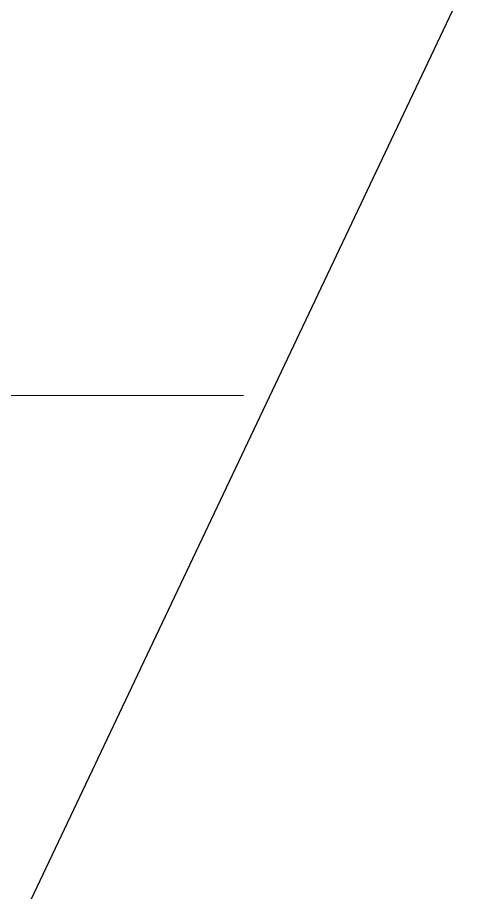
# Model space of a CAD drawing. Header units: metres. Extents: x 0 to 105485, y 0 to 425721.
# Drawn here: x 104757.322 to 104758.356, y 425212.969 to 425214.947 of the extents above; entities that cross this region are included whole.
import ezdxf

# ---------------------------------------------------------------- set-up
doc = ezdxf.new("R2010")
doc.units = ezdxf.units.M
doc.header["$MEASUREMENT"] = 0
doc.layers.add('B-XX-MO-ONDERZOEK_SONDERING-G', color=90, linetype='Continuous', lineweight=18)
doc.layers.add('GIS-WEGVAKKEN', color=2, linetype='Continuous')

msp = doc.modelspace()

# ---------------------------------------------------------------- linework, layer by layer
at = {"layer": 'B-XX-MO-ONDERZOEK_SONDERING-G', "color": 0, "true_color": 0xd62828}
for points in [[(104757.2977, 425214.092, -14.792), (104757.3264, 425214.092, -14.802), (104757.3619, 425214.092, -14.812), (104757.3911, 425214.092, -14.822), (104757.4122, 425214.092, -14.832), (104757.4333, 425214.092, -14.842), (104757.4297, 425214.092, -14.852), (104757.425, 425214.092, -14.862), (104757.417, 425214.092, -14.872), (104757.4058, 425214.092, -14.881), (104757.393, 425214.092, -14.891), (104757.3819, 425214.092, -14.901), (104757.3691, 425214.092, -14.911), (104757.3607, 425214.092, -14.921), (104757.3524, 425214.092, -14.931), (104757.3408, 425214.092, -14.941), (104757.336, 425214.092, -14.951), (104757.334, 425214.092, -14.961), (104757.33, 425214.092, -14.971), (104757.3272, 425214.092, -14.981), (104757.3252, 425214.092, -14.991), (104757.3232, 425214.092, -15.001), (104757.3188, 425214.092, -15.011)], [(104757.3159, 425214.092, -15.328), (104757.3284, 425214.092, -15.338), (104757.3563, 425214.092, -15.348), (104757.3867, 425214.092, -15.358), (104757.4154, 425214.092, -15.368), (104757.4373, 425214.092, -15.378), (104757.4533, 425214.092, -15.388), (104757.4868, 425214.092, -15.398), (104757.5043, 425214.092, -15.408), (104757.5207, 425214.092, -15.418), (104757.5355, 425214.092, -15.428), (104757.5422, 425214.092, -15.438), (104757.5438, 425214.092, -15.448), (104757.5433, 425214.092, -15.458), (104757.5436, 425214.092, -15.467), (104757.544, 425214.092, -15.477), (104757.5446, 425214.092, -15.487), (104757.5769, 425214.092, -15.497), (104757.6045, 425214.092, -15.507), (104757.6376, 425214.092, -15.517), (104757.6687, 425214.092, -15.527), (104757.699, 425214.092, -15.537), (104757.7265, 425214.092, -15.547), (104757.7485, 425214.092, -15.557), (104757.7628, 425214.092, -15.567), (104757.7728, 425214.092, -15.577), (104757.784, 425214.092, -15.587), (104757.8079, 425214.092, -15.597), (104757.8203, 425214.092, -15.607), (104757.8279, 425214.092, -15.616), (104757.8334, 425214.092, -15.626), (104757.8315, 425214.092, -15.636), (104757.8155, 425214.092, -15.646), (104757.7944, 425214.092, -15.656), (104757.7616, 425214.092, -15.666), (104757.7253, 425214.092, -15.676), (104757.6799, 425214.092, -15.686), (104757.6599, 425214.092, -15.696), (104757.6472, 425214.092, -15.706), (104757.6348, 425214.092, -15.716), (104757.6276, 425214.092, -15.726), (104757.6172, 425214.092, -15.736), (104757.6148, 425214.092, -15.746), (104757.6151, 425214.092, -15.755), (104757.6154, 425214.092, -15.765), (104757.6163, 425214.092, -15.775), (104757.6184, 425214.092, -15.785), (104757.6316, 425214.092, -15.795), (104757.6484, 425214.092, -15.805), (104757.6655, 425214.092, -15.815), (104757.6799, 425214.092, -15.825), (104757.6918, 425214.092, -15.835), (104757.7018, 425214.092, -15.845), (104757.7114, 425214.092, -15.855), (104757.7182, 425214.092, -15.865), (104757.7222, 425214.092, -15.875), (104757.7202, 425214.092, -15.885), (104757.7222, 425214.092, -15.894), (104757.7226, 425214.092, -15.904), (104757.7224, 425214.092, -15.914), (104757.7224, 425214.092, -15.924), (104757.7224, 425214.092, -15.934), (104757.7224, 425214.092, -15.944), (104757.7225, 425214.092, -15.954), (104757.7227, 425214.092, -15.964), (104757.7257, 425214.092, -15.974), (104757.7353, 425214.092, -15.984), (104757.7421, 425214.092, -15.994), (104757.7449, 425214.092, -16.004), (104757.7453, 425214.092, -16.014), (104757.7437, 425214.092, -16.024), (104757.7413, 425214.092, -16.034), (104757.7349, 425214.092, -16.043), (104757.7313, 425214.092, -16.053), (104757.7222, 425214.092, -16.063), (104757.7202, 425214.092, -16.073), (104757.7008, 425214.092, -16.083), (104757.6949, 425214.092, -16.093), (104757.6934, 425214.092, -16.103), (104757.6918, 425214.092, -16.113), (104757.6906, 425214.092, -16.123), (104757.6898, 425214.092, -16.133), (104757.6855, 425214.092, -16.143), (104757.6775, 425214.092, -16.153), (104757.6675, 425214.092, -16.163), (104757.6551, 425214.092, -16.172), (104757.6428, 425214.092, -16.182), (104757.6152, 425214.092, -16.192), (104757.6045, 425214.092, -16.202), (104757.5953, 425214.092, -16.212), (104757.5926, 425214.092, -16.222), (104757.5919, 425214.092, -16.232), (104757.5918, 425214.092, -16.242), (104757.5933, 425214.092, -16.252), (104757.5947, 425214.092, -16.262), (104757.5977, 425214.092, -16.272), (104757.6144, 425214.092, -16.282), (104757.6212, 425214.092, -16.292), (104757.626, 425214.092, -16.302), (104757.6308, 425214.092, -16.311), (104757.6328, 425214.092, -16.321), (104757.6308, 425214.092, -16.331), (104757.628, 425214.092, -16.341), (104757.6224, 425214.092, -16.351), (104757.6105, 425214.092, -16.361), (104757.5961, 425214.092, -16.371), (104757.5634, 425214.092, -16.381), (104757.5454, 425214.092, -16.391), (104757.5291, 425214.092, -16.401), (104757.5119, 425214.092, -16.411), (104757.4956, 425214.092, -16.421), (104757.4856, 425214.092, -16.431), (104757.48, 425214.092, -16.441), (104757.4774, 425214.092, -16.45), (104757.4775, 425214.092, -16.46), (104757.4776, 425214.092, -16.47), (104757.4785, 425214.092, -16.48), (104757.4888, 425214.092, -16.49), (104757.5039, 425214.092, -16.5), (104757.5251, 425214.092, -16.51), (104757.545, 425214.092, -16.52), (104757.5614, 425214.092, -16.53), (104757.5813, 425214.092, -16.54), (104757.6001, 425214.092, -16.55), (104757.6164, 425214.092, -16.56), (104757.6308, 425214.092, -16.57), (104757.6456, 425214.092, -16.579), (104757.6428, 425214.092, -16.589), (104757.6336, 425214.092, -16.599), (104757.624, 425214.092, -16.609), (104757.6128, 425214.092, -16.619), (104757.6041, 425214.092, -16.629), (104757.6034, 425214.092, -16.639), (104757.6031, 425214.092, -16.649), (104757.605, 425214.092, -16.659), (104757.6069, 425214.092, -16.669), (104757.6109, 425214.092, -16.679), (104757.6236, 425214.092, -16.689), (104757.636, 425214.092, -16.699), (104757.6503, 425214.092, -16.709), (104757.6575, 425214.092, -16.718), (104757.6555, 425214.092, -16.728), (104757.6464, 425214.092, -16.738), (104757.6344, 425214.092, -16.748), (104757.6204, 425214.092, -16.758), (104757.5893, 425214.092, -16.768), (104757.5777, 425214.092, -16.778), (104757.567, 425214.092, -16.788), (104757.5622, 425214.092, -16.798), (104757.5554, 425214.092, -16.808), (104757.5515, 425214.092, -16.818), (104757.5516, 425214.092, -16.828), (104757.5518, 425214.092, -16.838), (104757.5541, 425214.092, -16.847), (104757.5594, 425214.092, -16.857), (104757.5702, 425214.092, -16.867), (104757.5841, 425214.092, -16.877), (104757.6021, 425214.092, -16.887), (104757.6248, 425214.092, -16.897), (104757.6464, 425214.092, -16.907), (104757.6699, 425214.092, -16.917), (104757.6954, 425214.092, -16.927), (104757.7226, 425214.092, -16.937), (104757.7501, 425214.092, -16.947), (104757.7748, 425214.092, -16.957), (104757.788, 425214.092, -16.966), (104757.7732, 425214.092, -16.976), (104757.7501, 425214.092, -16.986), (104757.7281, 425214.092, -16.996), (104757.705, 425214.092, -17.006), (104757.6807, 425214.092, -17.016), (104757.6647, 425214.092, -17.026), (104757.6612, 425214.092, -17.036), (104757.6609, 425214.092, -17.046), (104757.6606, 425214.092, -17.056), (104757.6611, 425214.092, -17.066), (104757.6589, 425214.092, -17.076), (104757.6597, 425214.092, -17.086), (104757.6605, 425214.092, -17.095), (104757.6632, 425214.092, -17.105), (104757.6691, 425214.092, -17.115), (104757.6823, 425214.092, -17.125), (104757.7086, 425214.092, -17.135), (104757.7202, 425214.092, -17.145), (104757.7305, 425214.092, -17.155), (104757.7413, 425214.092, -17.165), (104757.7509, 425214.092, -17.175), (104757.7573, 425214.092, -17.185), (104757.7624, 425214.092, -17.195), (104757.764, 425214.092, -17.205), (104757.7636, 425214.092, -17.214), (104757.7593, 425214.092, -17.224), (104757.7393, 425214.092, -17.234), (104757.7253, 425214.092, -17.244), (104757.709, 425214.092, -17.254), (104757.6954, 425214.092, -17.264), (104757.6831, 425214.092, -17.274), (104757.6727, 425214.092, -17.284), (104757.6663, 425214.092, -17.294), (104757.6595, 425214.092, -17.304), (104757.6452, 425214.092, -17.314), (104757.6296, 425214.092, -17.324)]]:
    msp.add_polyline3d(points, dxfattribs=at)
at = {"layer": 'GIS-WEGVAKKEN'}
msp.add_lwpolyline([(104753.235, 425202.3459), (104755.7, 425209.37), (104756.73, 425211.64), (104778.25, 425256.99), (104779.28, 425258.56), (104781.42, 425260.63), (104790.64, 425267.237)], dxfattribs=at)

doc.saveas('drawing.dxf')
